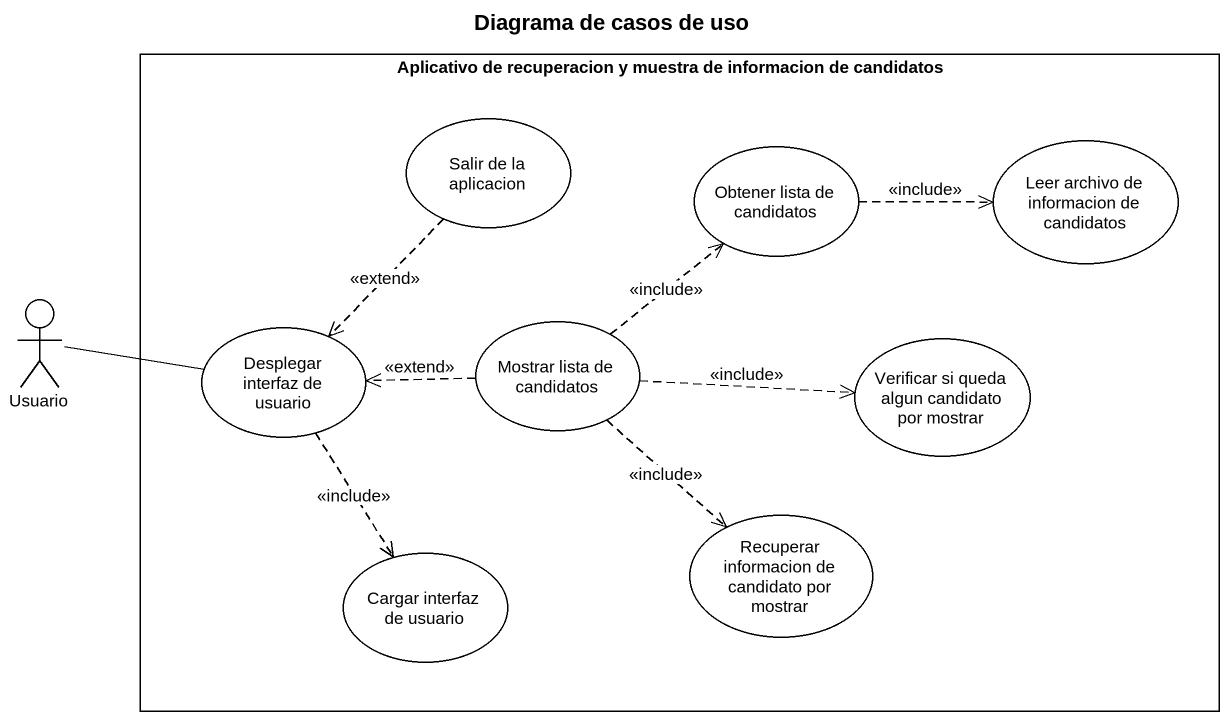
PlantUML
@startuml
title Diagrama de casos de uso
rectangle "Aplicativo de recuperacion y muestra de informacion de candidatos" as Aplicativo_de_recuperacion {
  usecase "Salir de la aplicacion" as Salir_de_la_aplicacion
  usecase "Obtener lista de candidatos" as Obtener_lista_de_candidatos
  usecase "Leer archivo de informacion de candidatos" as Leer_archivo_de_informacion
  usecase "Desplegar interfaz de usuario" as Desplegar_interfaz_de
  usecase "Mostrar lista de candidatos" as Mostrar_lista_de_candidatos
  usecase "Verificar si queda algun candidato por mostrar" as Verificar_si_queda_algun
  usecase "Recuperar informacion de candidato por mostrar" as Recuperar_informacion_de
  usecase "Cargar interfaz de usuario" as Cargar_interfaz_de_usuario
}
actor Usuario
Salir_de_la_aplicacion ..> Desplegar_interfaz_de : <<extend>>
Obtener_lista_de_candidatos .right.> Leer_archivo_de_informacion : <<include>>
Usuario -right- Desplegar_interfaz_de
Desplegar_interfaz_de ..> Cargar_interfaz_de_usuario : <<include>>
Mostrar_lista_de_candidatos .up.> Obtener_lista_de_candidatos : <<include>>
Mostrar_lista_de_candidatos .left.> Desplegar_interfaz_de : <<extend>>
Mostrar_lista_de_candidatos .right.> Verificar_si_queda_algun : <<include>>
Mostrar_lista_de_candidatos ..> Recuperar_informacion_de : <<include>>
@enduml
